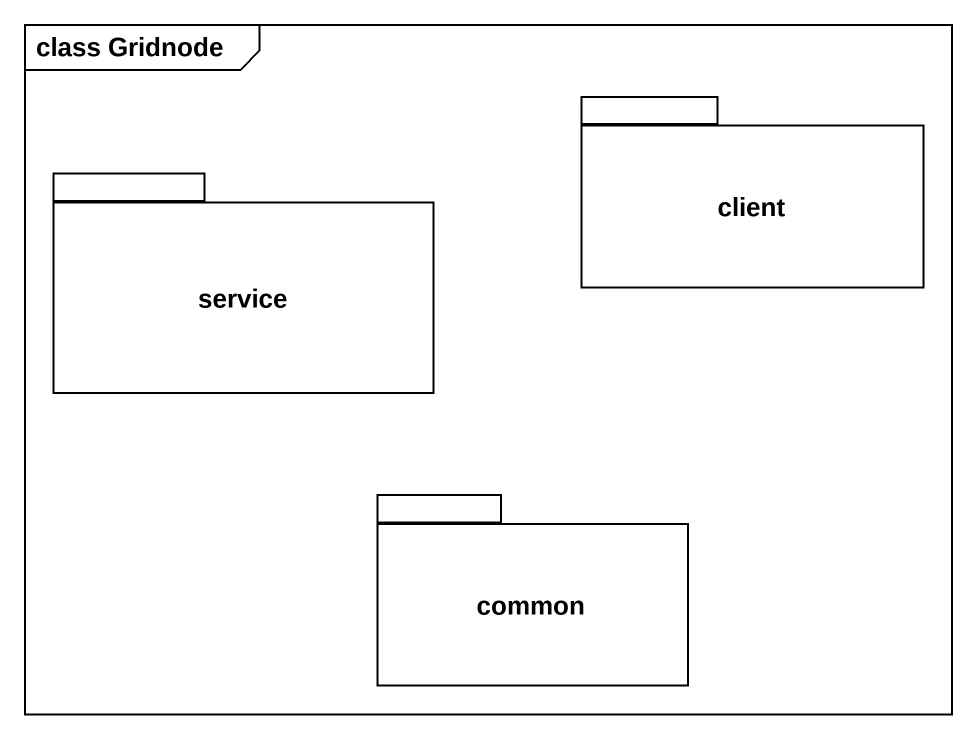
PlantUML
@startuml
mainframe class Gridnode
package client {
}
package service {
}
package common {
}
@enduml
